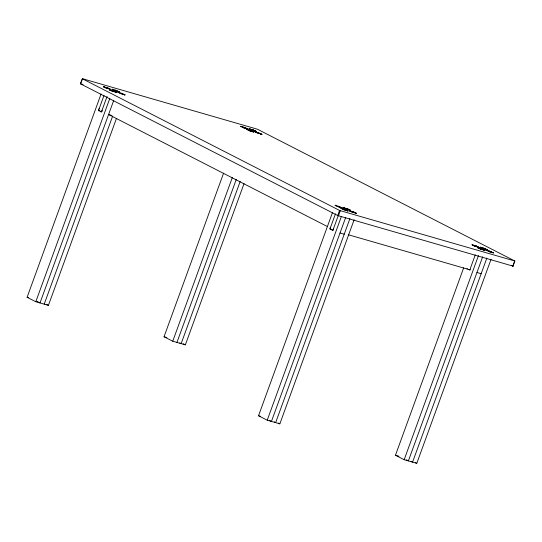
<?xml version="1.0" encoding="UTF-8"?>
<svg xmlns="http://www.w3.org/2000/svg" width="542" height="542" viewBox="0 0 542 542"><rect width="100%" height="100%" fill="white"/><g stroke="black" fill="none" stroke-linecap="round" stroke-linejoin="round"><path stroke-width="0.81" d="M513.044 266.129L337.849 215.581L80.473 83.827L82.411 78.692L257.423 129.213L514.9 261.034L339.698 210.499L82.323 78.739M80.473 83.827L82.472 78.712M116.347 118.732L48.421 305.363L35.806 301.725L27.1 297.267L101.097 93.962M104.023 95.372L98.583 110.331L101.483 111.815A1.206 0.718 -73.9 0 0 102.065 110.216M107.092 96.408L101.483 111.815A1.206 0.718 -73.9 0 1 100.568 111.347L101.971 111.754M35.806 301.725L109.802 98.414M113.718 100.426L40.006 302.937L37.107 301.454M44.214 304.15L112.722 115.934M244.035 183.636L185.357 344.854L172.742 341.216L164.036 336.758L223.582 173.162M172.742 341.216L232.288 177.613M176.943 342.429L236.265 179.449M240.181 181.455L181.15 343.642L179.7 342.896M354.136 219.74L279.848 423.844L267.233 420.206L258.527 415.755L332.531 212.444M335.457 213.853L330.01 228.812L332.91 230.303A1.206 0.718 -73.9 0 0 333.493 228.704M337.693 215.513L339.543 210.425M338.357 215.337L332.91 230.303A1.206 0.718 -73.9 0 1 332.002 229.835M338.479 215.811L340.329 210.723M267.233 420.206L341.23 216.902M345.728 217.315L271.44 421.419L269.266 420.307M349.929 218.528L275.648 422.631L274.191 421.893M491.072 259.232L416.784 463.335L404.169 459.697L395.464 455.246L463.681 267.816M475.293 254.828L470.429 268.195A1.206 0.718 -73.9 0 1 469.846 269.794A1.206 0.718 -73.9 0 1 468.938 269.327M404.169 459.697L478.457 255.594M482.665 256.806L408.377 460.91L406.202 459.799M486.865 258.019L412.577 462.123L411.127 461.384M512.807 266.081L514.656 261M513.05 266.115L514.846 261.041M105.697 87.838L107.933 88.692M108.847 88.495L106.618 87.648M111.503 90.812L113.732 91.659M114.098 90.29L116.347 91.117M114.653 91.469L112.418 90.622M117.262 90.92L115.026 90.074M119.897 93.265L122.146 94.084M123.061 93.895L120.832 93.048M242.62 127.356L244.869 128.183M245.783 127.987L243.548 127.14M248.439 130.304L250.668 131.15M251.034 129.782L253.283 130.608M251.59 130.961L249.354 130.114M254.198 130.412L251.962 129.565M256.847 132.729L259.083 133.576M259.997 133.386L257.768 132.539M337.124 206.326L339.36 207.173M340.274 206.983L338.045 206.129M342.93 209.293L345.166 210.14M345.525 208.778L347.774 209.598M346.081 209.95L343.845 209.104M348.689 209.408L346.453 208.562M351.324 211.746L353.574 212.566M354.495 212.376L352.259 211.529M474.047 245.838L476.296 246.664M477.211 246.475L474.982 245.621M479.853 248.812L482.095 249.632M482.475 248.243L484.711 249.09M483.017 249.442L480.781 248.595M485.625 248.9L483.389 248.053M488.274 251.21L490.51 252.057M491.431 251.867L489.196 251.021M80.623 83.793L83.055 84.498M108.59 114.518L111.395 115.324M348.357 234.754L470.273 269.916M340.017 232.999L344.224 234.212M476.953 272.49L481.161 273.703M27.1 297.267L28.502 297.673M164.036 336.758L166.841 337.571M258.527 415.755L260.634 416.358M395.464 455.246L398.973 456.256M250.329 129.098L249.008 128.718L249.923 129.179M254.909 131.076L256.251 131.435L255.323 130.995M241.922 126.672L240.58 126.313L241.508 126.753M256.136 132.065C250.316 129.958 265.919 135.846 261.122 133.962M246.502 128.65L247.836 129.01L246.908 128.562M260.716 134.05C266.129 136.096 251.102 130.398 255.722 132.153M247.721 129.64L246.386 129.287L247.308 129.728M252.301 131.618L253.636 131.977L252.714 131.537M113.393 89.606L112.072 89.227L112.987 89.687M117.98 91.584L119.315 91.944L118.386 91.503M104.985 87.181L103.657 86.795L104.572 87.262M119.199 92.574C113.38 90.467 128.982 96.354 124.186 94.471M109.565 89.159L110.9 89.518L109.972 89.071M123.779 94.559C129.192 96.605 114.166 90.907 118.786 92.662M110.785 90.148L109.45 89.796L110.372 90.236M115.365 92.126L116.706 92.486L115.778 92.045M481.757 247.579L480.436 247.199L481.35 247.667M486.343 249.557L487.678 249.916L486.75 249.476M473.349 245.153L472.007 244.794L472.936 245.241M487.563 250.546L486.228 250.194L487.15 250.634M477.929 247.132L479.263 247.491L478.342 247.05M492.143 252.531L493.477 252.884L492.556 252.443M479.148 248.121L477.814 247.769L478.742 248.209M483.728 250.106L485.07 250.458L484.142 250.018M344.827 208.087L343.499 207.708L344.414 208.175M349.407 210.066L350.742 210.425L349.814 209.984M336.413 205.662C330.593 203.555 346.196 209.442 341.406 207.559M350.627 211.055L349.292 210.702L350.213 211.143M340.993 207.64C346.406 209.693 331.379 203.995 335.999 205.75M355.206 213.04L356.548 213.392L355.62 212.952M342.212 208.629L340.891 208.25L341.806 208.717M346.792 210.614L348.133 210.967L347.205 210.526M511.445 265.282L512.989 266.075M108.698 114.572L327.449 226.563M183.182 343.743L185.357 344.854M415.335 462.597L416.784 463.335M46.246 304.252L48.421 305.363M278.398 423.106L279.848 423.844M330.925 229.28A1.206 0.718 -73.9 0 1 330.01 228.812A1.206 0.718 -73.9 0 1 330.593 227.22M99.491 110.798A1.206 0.718 -73.9 0 1 98.583 110.331A1.206 0.718 -73.9 0 1 99.166 108.732M467.461 268.92A1.206 0.718 -73.9 0 1 467.014 268.554M107.905 88.028L103.698 86.815L106.598 88.299L110.805 89.511L107.905 88.028M116.32 90.453L112.113 89.24L115.012 90.724L119.22 91.937L116.32 90.453M244.842 127.519L240.634 126.306L243.534 127.79L247.741 129.003L244.842 127.519M253.256 129.945L249.049 128.732L251.949 130.215L256.156 131.428L253.256 129.945M113.705 90.995L109.504 89.782L112.404 91.266L116.611 92.479L113.705 90.995M250.641 130.487L246.441 129.274L249.34 130.757L253.548 131.97L250.641 130.487M347.747 208.934L343.54 207.722L346.44 209.205L350.647 210.418L347.747 208.934M476.269 246L472.068 244.788L474.968 246.271L479.175 247.484L476.269 246M484.683 248.426L480.476 247.213L483.376 248.697L487.583 249.909L484.683 248.426M345.139 209.476L340.932 208.263L343.831 209.754L348.039 210.967L345.139 209.476M353.547 211.902L349.346 210.689L352.246 212.179L356.453 213.392L353.547 211.902M482.075 248.968L477.868 247.755L480.768 249.245L484.975 250.458L482.075 248.968M490.483 251.393L486.282 250.18L489.182 251.671L493.389 252.884L490.483 251.393"/></g></svg>
